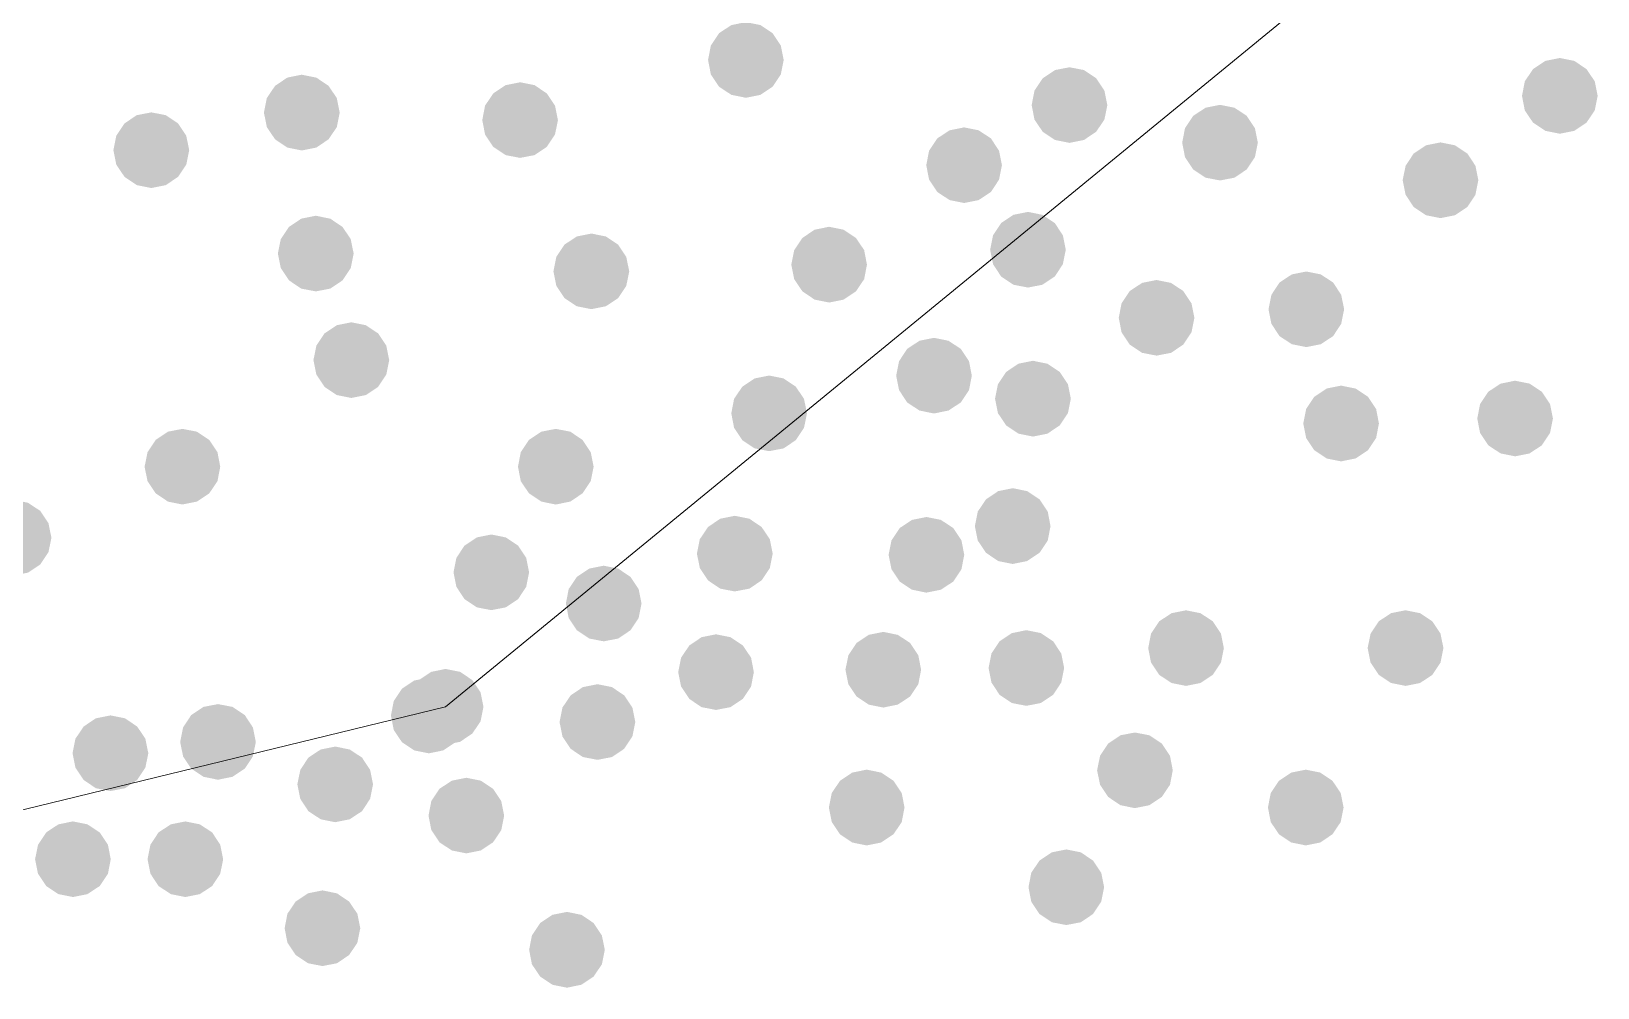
# Model space of a CAD drawing. Header units: millimetres. Extents: x 87938 to 265635, y 330093 to 434310.
# Drawn here: x 237111 to 238291, y 383799 to 384519 of the extents above; entities that cross this region are included whole.
import ezdxf

# ---------------------------------------------------------------- set-up
doc = ezdxf.new("R2010")
doc.units = ezdxf.units.MM

# ---------------------------------------------------------------- blocks, each defined once
blk = doc.blocks.new('A$C3F56660F')
at = {"lineweight": 0}
for p, q in [((5045.8, 2486.9), (5812.8, 3116.1)), ((4200, 2281), (5045.8, 2486.9))]:
    blk.add_line(p, q, dxfattribs=at)
for points in [[(5272, 2974.4), (5272, 3002.9), (5251.8, 2994.6), (5261.1, 3000.7)], [(5272, 2974.4), (5292.1, 2994.6), (5272, 3002.9), (5282.9, 3000.7)], [(5272, 2974.4), (5251.8, 2994.6), (5243.5, 2974.4), (5245.6, 2985.3)], [(5272, 2974.4), (5300.5, 2974.4), (5292.1, 2994.6), (5298.3, 2985.3)], [(5272, 2974.4), (5243.5, 2974.4), (5251.8, 2954.2), (5245.6, 2963.5)], [(5272, 2974.4), (5251.8, 2954.2), (5272, 2945.9), (5261.1, 2948.1)], [(5272, 2974.4), (5272, 2945.9), (5292.1, 2954.2), (5282.9, 2948.1)], [(5272, 2974.4), (5292.1, 2954.2), (5300.5, 2974.4), (5298.3, 2963.5)], [(5885.2, 2947.3), (5885.2, 2975.9), (5865, 2967.5), (5874.3, 2973.7)], [(5885.2, 2947.3), (5905.3, 2967.5), (5885.2, 2975.9), (5896.1, 2973.7)], [(4937.4, 2934.7), (4937.4, 2963.3), (4917.3, 2954.9), (4926.5, 2961.1)], [(4937.4, 2934.7), (4957.6, 2954.9), (4937.4, 2963.3), (4948.4, 2961.1)], [(5515.8, 2940.4), (5515.8, 2968.9), (5495.6, 2960.6), (5504.9, 2966.8)], [(5515.8, 2940.4), (5535.9, 2960.6), (5515.8, 2968.9), (5526.7, 2966.8)], [(5885.2, 2947.3), (5865, 2967.5), (5856.7, 2947.3), (5858.8, 2958.3)], [(5885.2, 2947.3), (5913.7, 2947.3), (5905.3, 2967.5), (5911.5, 2958.3)], [(4937.4, 2934.7), (4917.3, 2954.9), (4908.9, 2934.7), (4911.1, 2945.7)], [(4937.4, 2934.7), (4966, 2934.7), (4957.6, 2954.9), (4963.8, 2945.7)], [(5101.9, 2929.1), (5101.9, 2957.6), (5081.7, 2949.2), (5091, 2955.4)], [(5101.9, 2929.1), (5122, 2949.2), (5101.9, 2957.6), (5112.8, 2955.4)], [(5515.8, 2940.4), (5495.6, 2960.6), (5487.3, 2940.4), (5489.4, 2951.3)], [(5515.8, 2940.4), (5544.3, 2940.4), (5535.9, 2960.6), (5542.1, 2951.3)], [(5101.9, 2929.1), (5081.7, 2949.2), (5073.4, 2929.1), (5075.5, 2940)], [(5101.9, 2929.1), (5130.4, 2929.1), (5122, 2949.2), (5128.2, 2940)], [(5515.8, 2940.4), (5487.3, 2940.4), (5495.6, 2920.3), (5489.4, 2929.5)], [(5515.8, 2940.4), (5495.6, 2920.3), (5515.8, 2911.9), (5504.9, 2914.1)], [(5515.8, 2940.4), (5515.8, 2911.9), (5535.9, 2920.3), (5526.7, 2914.1)], [(5515.8, 2940.4), (5535.9, 2920.3), (5544.3, 2940.4), (5542.1, 2929.5)], [(5629.2, 2912.1), (5629.2, 2940.6), (5609, 2932.3), (5618.3, 2938.4)], [(5629.2, 2912.1), (5649.3, 2932.3), (5629.2, 2940.6), (5640.1, 2938.4)], [(5885.2, 2947.3), (5856.7, 2947.3), (5865, 2927.2), (5858.8, 2936.4)], [(5885.2, 2947.3), (5865, 2927.2), (5885.2, 2918.8), (5874.3, 2921)], [(5885.2, 2947.3), (5885.2, 2918.8), (5905.3, 2927.2), (5896.1, 2921)], [(5885.2, 2947.3), (5905.3, 2927.2), (5913.7, 2947.3), (5911.5, 2936.4)], [(4824.1, 2906.4), (4803.9, 2926.6), (4795.5, 2906.4), (4797.7, 2917.3)], [(4824.1, 2906.4), (4824.1, 2934.9), (4803.9, 2926.6), (4813.1, 2932.8)], [(4824.1, 2906.4), (4844.2, 2926.6), (4824.1, 2934.9), (4835, 2932.8)], [(4824.1, 2906.4), (4852.6, 2906.4), (4844.2, 2926.6), (4850.4, 2917.3)], [(4937.4, 2934.7), (4908.9, 2934.7), (4917.3, 2914.6), (4911.1, 2923.8)], [(4937.4, 2934.7), (4917.3, 2914.6), (4937.4, 2906.2), (4926.5, 2908.4)], [(4937.4, 2934.7), (4937.4, 2906.2), (4957.6, 2914.6), (4948.4, 2908.4)], [(4937.4, 2934.7), (4957.6, 2914.6), (4966, 2934.7), (4963.8, 2923.8)], [(5101.9, 2929.1), (5073.4, 2929.1), (5081.7, 2908.9), (5075.5, 2918.2)], [(5101.9, 2929.1), (5081.7, 2908.9), (5101.9, 2900.6), (5091, 2902.7)], [(5101.9, 2929.1), (5101.9, 2900.6), (5122, 2908.9), (5112.8, 2902.7)], [(5101.9, 2929.1), (5122, 2908.9), (5130.4, 2929.1), (5128.2, 2918.2)], [(5629.2, 2912.1), (5609, 2932.3), (5600.7, 2912.1), (5602.8, 2923)], [(5629.2, 2912.1), (5657.7, 2912.1), (5649.3, 2932.3), (5655.5, 2923)], [(5436.4, 2895.1), (5416.2, 2915.3), (5407.9, 2895.1), (5410, 2906)], [(5436.4, 2895.1), (5436.4, 2923.6), (5416.2, 2915.3), (5425.5, 2921.4)], [(5436.4, 2895.1), (5456.6, 2915.3), (5436.4, 2923.6), (5447.3, 2921.4)], [(5436.4, 2895.1), (5464.9, 2895.1), (5456.6, 2915.3), (5462.7, 2906)], [(4824.1, 2906.4), (4795.5, 2906.4), (4803.9, 2886.3), (4797.7, 2895.5)], [(4824.1, 2906.4), (4803.9, 2886.3), (4824.1, 2877.9), (4813.1, 2880.1)], [(4824.1, 2906.4), (4824.1, 2877.9), (4844.2, 2886.3), (4835, 2880.1)], [(4824.1, 2906.4), (4844.2, 2886.3), (4852.6, 2906.4), (4850.4, 2895.5)], [(5629.2, 2912.1), (5600.7, 2912.1), (5609, 2891.9), (5602.8, 2901.2)], [(5629.2, 2912.1), (5609, 2891.9), (5629.2, 2883.6), (5618.3, 2885.7)], [(5629.2, 2912.1), (5629.2, 2883.6), (5649.3, 2891.9), (5640.1, 2885.7)], [(5629.2, 2912.1), (5649.3, 2891.9), (5657.7, 2912.1), (5655.5, 2901.2)], [(5795.3, 2883.8), (5775.1, 2903.9), (5766.8, 2883.8), (5769, 2894.7)], [(5795.3, 2883.8), (5795.3, 2912.3), (5775.1, 2903.9), (5784.4, 2910.1)], [(5795.3, 2883.8), (5815.5, 2903.9), (5795.3, 2912.3), (5806.2, 2910.1)], [(5795.3, 2883.8), (5823.8, 2883.8), (5815.5, 2903.9), (5821.6, 2894.7)], [(5436.4, 2895.1), (5407.9, 2895.1), (5416.2, 2874.9), (5410, 2884.2)], [(5436.4, 2895.1), (5416.2, 2874.9), (5436.4, 2866.6), (5425.5, 2868.8)], [(5436.4, 2895.1), (5436.4, 2866.6), (5456.6, 2874.9), (5447.3, 2868.8)], [(5436.4, 2895.1), (5456.6, 2874.9), (5464.9, 2895.1), (5462.7, 2884.2)], [(5795.3, 2883.8), (5766.8, 2883.8), (5775.1, 2863.6), (5769, 2872.8)], [(5795.3, 2883.8), (5775.1, 2863.6), (5795.3, 2855.2), (5784.4, 2857.4)], [(5795.3, 2883.8), (5795.3, 2855.2), (5815.5, 2863.6), (5806.2, 2857.4)], [(5795.3, 2883.8), (5815.5, 2863.6), (5823.8, 2883.8), (5821.6, 2872.8)], [(4948, 2828.5), (4948, 2857), (4927.8, 2848.6), (4937, 2854.8)], [(4948, 2828.5), (4968.1, 2848.6), (4948, 2857), (4958.9, 2854.8)], [(5484.5, 2831.4), (5484.5, 2859.9), (5464.3, 2851.5), (5473.6, 2857.7)], [(5484.5, 2831.4), (5504.7, 2851.5), (5484.5, 2859.9), (5495.4, 2857.7)], [(4948, 2828.5), (4927.8, 2848.6), (4919.4, 2828.5), (4921.6, 2839.4)], [(4948, 2828.5), (4976.5, 2828.5), (4968.1, 2848.6), (4974.3, 2839.4)], [(5334.7, 2820.2), (5334.7, 2848.7), (5314.6, 2840.3), (5323.8, 2846.5)], [(5334.7, 2820.2), (5354.9, 2840.3), (5334.7, 2848.7), (5345.6, 2846.5)], [(5484.5, 2831.4), (5464.3, 2851.5), (5456, 2831.4), (5458.2, 2842.3)], [(5484.5, 2831.4), (5513, 2831.4), (5504.7, 2851.5), (5510.8, 2842.3)], [(5155.6, 2815.1), (5135.4, 2835.3), (5127, 2815.1), (5129.2, 2826)], [(5155.6, 2815.1), (5155.6, 2843.6), (5135.4, 2835.3), (5144.6, 2841.4)], [(5155.6, 2815.1), (5175.7, 2835.3), (5155.6, 2843.6), (5166.5, 2841.4)], [(5155.6, 2815.1), (5184.1, 2815.1), (5175.7, 2835.3), (5181.9, 2826)], [(5334.7, 2820.2), (5314.6, 2840.3), (5306.2, 2820.2), (5308.4, 2831.1)], [(5334.7, 2820.2), (5363.2, 2820.2), (5354.9, 2840.3), (5361.1, 2831.1)], [(4948, 2828.5), (4919.4, 2828.5), (4927.8, 2808.3), (4921.6, 2817.6)], [(4948, 2828.5), (4927.8, 2808.3), (4948, 2800), (4937, 2802.1)], [(4948, 2828.5), (4948, 2800), (4968.1, 2808.3), (4958.9, 2802.1)], [(4948, 2828.5), (4968.1, 2808.3), (4976.5, 2828.5), (4974.3, 2817.6)], [(5484.5, 2831.4), (5456, 2831.4), (5464.3, 2811.2), (5458.2, 2820.5)], [(5484.5, 2831.4), (5464.3, 2811.2), (5484.5, 2802.9), (5473.6, 2805)], [(5484.5, 2831.4), (5484.5, 2802.9), (5504.7, 2811.2), (5495.4, 2805)], [(5484.5, 2831.4), (5504.7, 2811.2), (5513, 2831.4), (5510.8, 2820.5)], [(5155.6, 2815.1), (5127, 2815.1), (5135.4, 2794.9), (5129.2, 2804.2)], [(5155.6, 2815.1), (5135.4, 2794.9), (5155.6, 2786.6), (5144.6, 2788.8)], [(5155.6, 2815.1), (5155.6, 2786.6), (5175.7, 2794.9), (5166.5, 2788.8)], [(5155.6, 2815.1), (5175.7, 2794.9), (5184.1, 2815.1), (5181.9, 2804.2)], [(5334.7, 2820.2), (5306.2, 2820.2), (5314.6, 2800), (5308.4, 2809.2)], [(5334.7, 2820.2), (5314.6, 2800), (5334.7, 2791.6), (5323.8, 2793.8)], [(5334.7, 2820.2), (5334.7, 2791.6), (5354.9, 2800), (5345.6, 2793.8)], [(5334.7, 2820.2), (5354.9, 2800), (5363.2, 2820.2), (5361.1, 2809.2)], [(5581.4, 2780.1), (5581.4, 2808.6), (5561.2, 2800.3), (5570.5, 2806.4)], [(5581.4, 2780.1), (5601.5, 2800.3), (5581.4, 2808.6), (5592.3, 2806.4)], [(5694.2, 2786.5), (5694.2, 2815), (5674, 2806.7), (5683.3, 2812.8)], [(5694.2, 2786.5), (5714.4, 2806.7), (5694.2, 2815), (5705.1, 2812.8)], [(5581.4, 2780.1), (5561.2, 2800.3), (5552.9, 2780.1), (5555, 2791)], [(5581.4, 2780.1), (5609.9, 2780.1), (5601.5, 2800.3), (5607.7, 2791)], [(5694.2, 2786.5), (5674, 2806.7), (5665.7, 2786.5), (5667.9, 2797.4)], [(5694.2, 2786.5), (5722.7, 2786.5), (5714.4, 2806.7), (5720.5, 2797.4)], [(5694.2, 2786.5), (5665.7, 2786.5), (5674, 2766.3), (5667.9, 2775.6)], [(5694.2, 2786.5), (5674, 2766.3), (5694.2, 2758), (5683.3, 2760.2)], [(5694.2, 2786.5), (5694.2, 2758), (5714.4, 2766.3), (5705.1, 2760.2)], [(5694.2, 2786.5), (5714.4, 2766.3), (5722.7, 2786.5), (5720.5, 2775.6)], [(4974.7, 2748.2), (4974.7, 2776.7), (4954.6, 2768.4), (4963.8, 2774.5)], [(4974.7, 2748.2), (4994.9, 2768.4), (4974.7, 2776.7), (4985.7, 2774.5)], [(5581.4, 2780.1), (5552.9, 2780.1), (5561.2, 2759.9), (5555, 2769.2)], [(5581.4, 2780.1), (5561.2, 2759.9), (5581.4, 2751.6), (5570.5, 2753.7)], [(5581.4, 2780.1), (5581.4, 2751.6), (5601.5, 2759.9), (5592.3, 2753.7)], [(5581.4, 2780.1), (5601.5, 2759.9), (5609.9, 2780.1), (5607.7, 2769.2)], [(4974.7, 2748.2), (4954.6, 2768.4), (4946.2, 2748.2), (4948.4, 2759.1)], [(4974.7, 2748.2), (5003.3, 2748.2), (4994.9, 2768.4), (5001.1, 2759.1)], [(5413.7, 2736.5), (5413.7, 2765), (5393.5, 2756.7), (5402.8, 2762.8)], [(5413.7, 2736.5), (5433.9, 2756.7), (5413.7, 2765), (5424.6, 2762.8)], [(5413.7, 2736.5), (5393.5, 2756.7), (5385.2, 2736.5), (5387.4, 2747.4)], [(5413.7, 2736.5), (5442.2, 2736.5), (5433.9, 2756.7), (5440.1, 2747.4)], [(4974.7, 2748.2), (4946.2, 2748.2), (4954.6, 2728), (4948.4, 2737.3)], [(4974.7, 2748.2), (4954.6, 2728), (4974.7, 2719.7), (4963.8, 2721.9)], [(4974.7, 2748.2), (4974.7, 2719.7), (4994.9, 2728), (4985.7, 2721.9)], [(4974.7, 2748.2), (4994.9, 2728), (5003.3, 2748.2), (5001.1, 2737.3)], [(5488.3, 2719.2), (5468.1, 2739.3), (5459.7, 2719.2), (5461.9, 2730.1)], [(5488.3, 2719.2), (5488.3, 2747.7), (5468.1, 2739.3), (5477.3, 2745.5)], [(5488.3, 2719.2), (5508.4, 2739.3), (5488.3, 2747.7), (5499.2, 2745.5)], [(5488.3, 2719.2), (5516.8, 2719.2), (5508.4, 2739.3), (5514.6, 2730.1)], [(5289.5, 2708.1), (5269.3, 2728.2), (5261, 2708.1), (5263.1, 2719)], [(5289.5, 2708.1), (5289.5, 2736.6), (5269.3, 2728.2), (5278.6, 2734.4)], [(5289.5, 2708.1), (5309.6, 2728.2), (5289.5, 2736.6), (5300.4, 2734.4)], [(5289.5, 2708.1), (5318, 2708.1), (5309.6, 2728.2), (5315.8, 2719)], [(5413.7, 2736.5), (5385.2, 2736.5), (5393.5, 2716.3), (5387.4, 2725.6)], [(5413.7, 2736.5), (5393.5, 2716.3), (5413.7, 2708), (5402.8, 2710.2)], [(5413.7, 2736.5), (5413.7, 2708), (5433.9, 2716.3), (5424.6, 2710.2)], [(5413.7, 2736.5), (5433.9, 2716.3), (5442.2, 2736.5), (5440.1, 2725.6)], [(5720.4, 2700.5), (5720.4, 2729), (5700.2, 2720.6), (5709.5, 2726.8)], [(5720.4, 2700.5), (5740.6, 2720.6), (5720.4, 2729), (5731.3, 2726.8)], [(5851.5, 2704.2), (5851.5, 2732.7), (5831.3, 2724.4), (5840.6, 2730.5)], [(5851.5, 2704.2), (5871.6, 2724.4), (5851.5, 2732.7), (5862.4, 2730.5)], [(5488.3, 2719.2), (5459.7, 2719.2), (5468.1, 2699), (5461.9, 2708.2)], [(5488.3, 2719.2), (5468.1, 2699), (5488.3, 2690.6), (5477.3, 2692.8)], [(5488.3, 2719.2), (5488.3, 2690.6), (5508.4, 2699), (5499.2, 2692.8)], [(5488.3, 2719.2), (5508.4, 2699), (5516.8, 2719.2), (5514.6, 2708.2)], [(5720.4, 2700.5), (5700.2, 2720.6), (5691.9, 2700.5), (5694.1, 2711.4)], [(5720.4, 2700.5), (5748.9, 2700.5), (5740.6, 2720.6), (5746.8, 2711.4)], [(5851.5, 2704.2), (5831.3, 2724.4), (5823, 2704.2), (5825.1, 2715.1)], [(5851.5, 2704.2), (5880, 2704.2), (5871.6, 2724.4), (5877.8, 2715.1)], [(5289.5, 2708.1), (5261, 2708.1), (5269.3, 2687.9), (5263.1, 2697.2)], [(5289.5, 2708.1), (5269.3, 2687.9), (5289.5, 2679.6), (5278.6, 2681.7)], [(5289.5, 2708.1), (5289.5, 2679.6), (5309.6, 2687.9), (5300.4, 2681.7)], [(5289.5, 2708.1), (5309.6, 2687.9), (5318, 2708.1), (5315.8, 2697.2)], [(5851.5, 2704.2), (5823, 2704.2), (5831.3, 2684), (5825.1, 2693.3)], [(5851.5, 2704.2), (5831.3, 2684), (5851.5, 2675.7), (5840.6, 2677.9)], [(5851.5, 2704.2), (5851.5, 2675.7), (5871.6, 2684), (5862.4, 2677.9)], [(5851.5, 2704.2), (5871.6, 2684), (5880, 2704.2), (5877.8, 2693.3)], [(4847.5, 2667.9), (4847.5, 2696.4), (4827.4, 2688.1), (4836.6, 2694.3)], [(4847.5, 2667.9), (4867.7, 2688.1), (4847.5, 2696.4), (4858.4, 2694.3)], [(5128.8, 2667.9), (5128.8, 2696.4), (5108.6, 2688.1), (5117.9, 2694.3)], [(5128.8, 2667.9), (5148.9, 2688.1), (5128.8, 2696.4), (5139.7, 2694.3)], [(5720.4, 2700.5), (5691.9, 2700.5), (5700.2, 2680.3), (5694.1, 2689.5)], [(5720.4, 2700.5), (5700.2, 2680.3), (5720.4, 2671.9), (5709.5, 2674.1)], [(5720.4, 2700.5), (5720.4, 2671.9), (5740.6, 2680.3), (5731.3, 2674.1)], [(5720.4, 2700.5), (5740.6, 2680.3), (5748.9, 2700.5), (5746.8, 2689.5)], [(4847.5, 2667.9), (4827.4, 2688.1), (4819, 2667.9), (4821.2, 2678.8)], [(4847.5, 2667.9), (4876, 2667.9), (4867.7, 2688.1), (4873.9, 2678.8)], [(5128.8, 2667.9), (5108.6, 2688.1), (5100.3, 2667.9), (5102.4, 2678.8)], [(5128.8, 2667.9), (5157.3, 2667.9), (5148.9, 2688.1), (5155.1, 2678.8)], [(4847.5, 2667.9), (4819, 2667.9), (4827.4, 2647.8), (4821.2, 2657)], [(4847.5, 2667.9), (4827.4, 2647.8), (4847.5, 2639.4), (4836.6, 2641.6)], [(4847.5, 2667.9), (4847.5, 2639.4), (4867.7, 2647.8), (4858.4, 2641.6)], [(4847.5, 2667.9), (4867.7, 2647.8), (4876, 2667.9), (4873.9, 2657)], [(5128.8, 2667.9), (5100.3, 2667.9), (5108.6, 2647.8), (5102.4, 2657)], [(5128.8, 2667.9), (5108.6, 2647.8), (5128.8, 2639.4), (5117.9, 2641.6)], [(5128.8, 2667.9), (5128.8, 2639.4), (5148.9, 2647.8), (5139.7, 2641.6)], [(5128.8, 2667.9), (5148.9, 2647.8), (5157.3, 2667.9), (5155.1, 2657)], [(5473, 2623.1), (5452.9, 2643.3), (5444.5, 2623.1), (5446.7, 2634.1)], [(5473, 2623.1), (5473, 2651.7), (5452.9, 2643.3), (5462.1, 2649.5)], [(5473, 2623.1), (5493.2, 2643.3), (5473, 2651.7), (5483.9, 2649.5)], [(5473, 2623.1), (5501.5, 2623.1), (5493.2, 2643.3), (5499.4, 2634.1)], [(4720.3, 2614.4), (4740.4, 2634.6), (4720.3, 2642.9), (4731.2, 2640.7)], [(4720.3, 2614.4), (4748.8, 2614.4), (4740.4, 2634.6), (4746.6, 2625.3)], [(5263.6, 2602.4), (5243.5, 2622.5), (5235.1, 2602.4), (5237.3, 2613.3)], [(5263.6, 2602.4), (5263.6, 2630.9), (5243.5, 2622.5), (5252.7, 2628.7)], [(5263.6, 2602.4), (5283.8, 2622.5), (5263.6, 2630.9), (5274.6, 2628.7)], [(5263.6, 2602.4), (5292.2, 2602.4), (5283.8, 2622.5), (5290, 2613.3)], [(5408, 2601.5), (5387.9, 2621.7), (5379.5, 2601.5), (5381.7, 2612.4)], [(5408, 2601.5), (5408, 2630), (5387.9, 2621.7), (5397.1, 2627.8)], [(5408, 2601.5), (5428.2, 2621.7), (5408, 2630), (5418.9, 2627.8)], [(5408, 2601.5), (5436.5, 2601.5), (5428.2, 2621.7), (5434.4, 2612.4)], [(5473, 2623.1), (5444.5, 2623.1), (5452.9, 2603), (5446.7, 2612.2)], [(5473, 2623.1), (5452.9, 2603), (5473, 2594.6), (5462.1, 2596.8)], [(5473, 2623.1), (5473, 2594.6), (5493.2, 2603), (5483.9, 2596.8)], [(5473, 2623.1), (5493.2, 2603), (5501.5, 2623.1), (5499.4, 2612.2)], [(4720.3, 2614.4), (4720.3, 2585.9), (4740.4, 2594.2), (4731.2, 2588.1)], [(4720.3, 2614.4), (4740.4, 2594.2), (4748.8, 2614.4), (4746.6, 2603.5)], [(5080.2, 2588.3), (5060, 2608.4), (5051.7, 2588.3), (5053.9, 2599.2)], [(5080.2, 2588.3), (5080.2, 2616.8), (5060, 2608.4), (5069.3, 2614.6)], [(5080.2, 2588.3), (5100.4, 2608.4), (5080.2, 2616.8), (5091.1, 2614.6)], [(5080.2, 2588.3), (5108.7, 2588.3), (5100.4, 2608.4), (5106.5, 2599.2)], [(5263.6, 2602.4), (5235.1, 2602.4), (5243.5, 2582.2), (5237.3, 2591.5)], [(5263.6, 2602.4), (5243.5, 2582.2), (5263.6, 2573.9), (5252.7, 2576)], [(5263.6, 2602.4), (5263.6, 2573.9), (5283.8, 2582.2), (5274.6, 2576)], [(5263.6, 2602.4), (5283.8, 2582.2), (5292.2, 2602.4), (5290, 2591.5)], [(5408, 2601.5), (5379.5, 2601.5), (5387.9, 2581.3), (5381.7, 2590.6)], [(5408, 2601.5), (5387.9, 2581.3), (5408, 2573), (5397.1, 2575.2)], [(5408, 2601.5), (5408, 2573), (5428.2, 2581.3), (5418.9, 2575.2)], [(5408, 2601.5), (5428.2, 2581.3), (5436.5, 2601.5), (5434.4, 2590.6)], [(5080.2, 2588.3), (5051.7, 2588.3), (5060, 2568.1), (5053.9, 2577.4)], [(5080.2, 2588.3), (5060, 2568.1), (5080.2, 2559.8), (5069.3, 2561.9)], [(5080.2, 2588.3), (5080.2, 2559.8), (5100.4, 2568.1), (5091.1, 2561.9)], [(5080.2, 2588.3), (5100.4, 2568.1), (5108.7, 2588.3), (5106.5, 2577.4)], [(5164.9, 2564.8), (5144.7, 2584.9), (5136.4, 2564.8), (5138.5, 2575.7)], [(5164.9, 2564.8), (5164.9, 2593.3), (5144.7, 2584.9), (5154, 2591.1)], [(5164.9, 2564.8), (5185, 2584.9), (5164.9, 2593.3), (5175.8, 2591.1)], [(5164.9, 2564.8), (5193.4, 2564.8), (5185, 2584.9), (5191.2, 2575.7)], [(5164.9, 2564.8), (5136.4, 2564.8), (5144.7, 2544.6), (5138.5, 2553.9)], [(5164.9, 2564.8), (5144.7, 2544.6), (5164.9, 2536.3), (5154, 2538.4)], [(5164.9, 2564.8), (5164.9, 2536.3), (5185, 2544.6), (5175.8, 2538.4)], [(5164.9, 2564.8), (5185, 2544.6), (5193.4, 2564.8), (5191.2, 2553.9)], [(5603.6, 2531.2), (5583.4, 2551.4), (5575.1, 2531.2), (5577.2, 2542.1)], [(5603.6, 2531.2), (5603.6, 2559.7), (5583.4, 2551.4), (5592.7, 2557.5)], [(5603.6, 2531.2), (5623.7, 2551.4), (5603.6, 2559.7), (5614.5, 2557.5)], [(5603.6, 2531.2), (5632.1, 2531.2), (5623.7, 2551.4), (5629.9, 2542.1)], [(5769, 2531.2), (5748.8, 2551.4), (5740.4, 2531.2), (5742.6, 2542.1)], [(5769, 2531.2), (5769, 2559.7), (5748.8, 2551.4), (5758, 2557.5)], [(5769, 2531.2), (5789.1, 2551.4), (5769, 2559.7), (5779.9, 2557.5)], [(5769, 2531.2), (5797.5, 2531.2), (5789.1, 2551.4), (5795.3, 2542.1)], [(5249.5, 2513.1), (5249.5, 2541.6), (5229.4, 2533.2), (5238.6, 2539.4)], [(5249.5, 2513.1), (5269.7, 2533.2), (5249.5, 2541.6), (5260.4, 2539.4)], [(5375.5, 2514.9), (5375.5, 2543.4), (5355.4, 2535.1), (5364.6, 2541.2)], [(5375.5, 2514.9), (5395.7, 2535.1), (5375.5, 2543.4), (5386.4, 2541.2)], [(5483.3, 2516.2), (5483.3, 2544.7), (5463.1, 2536.3), (5472.4, 2542.5)], [(5483.3, 2516.2), (5503.5, 2536.3), (5483.3, 2544.7), (5494.2, 2542.5)], [(5249.5, 2513.1), (5229.4, 2533.2), (5221, 2513.1), (5223.2, 2524)], [(5249.5, 2513.1), (5278, 2513.1), (5269.7, 2533.2), (5275.9, 2524)], [(5375.5, 2514.9), (5355.4, 2535.1), (5347, 2514.9), (5349.2, 2525.8)], [(5375.5, 2514.9), (5404, 2514.9), (5395.7, 2535.1), (5401.9, 2525.8)], [(5483.3, 2516.2), (5463.1, 2536.3), (5454.8, 2516.2), (5457, 2527.1)], [(5483.3, 2516.2), (5511.8, 2516.2), (5503.5, 2536.3), (5509.6, 2527.1)], [(5603.6, 2531.2), (5575.1, 2531.2), (5583.4, 2511), (5577.2, 2520.3)], [(5603.6, 2531.2), (5583.4, 2511), (5603.6, 2502.7), (5592.7, 2504.9)], [(5603.6, 2531.2), (5603.6, 2502.7), (5623.7, 2511), (5614.5, 2504.9)], [(5603.6, 2531.2), (5623.7, 2511), (5632.1, 2531.2), (5629.9, 2520.3)], [(5769, 2531.2), (5740.4, 2531.2), (5748.8, 2511), (5742.6, 2520.3)], [(5769, 2531.2), (5748.8, 2511), (5769, 2502.7), (5758, 2504.9)], [(5769, 2531.2), (5769, 2502.7), (5789.1, 2511), (5779.9, 2504.9)], [(5769, 2531.2), (5789.1, 2511), (5797.5, 2531.2), (5795.3, 2520.3)], [(5045.8, 2486.9), (5045.8, 2515.5), (5025.6, 2507.1), (5034.9, 2513.3)], [(5045.8, 2486.9), (5065.9, 2507.1), (5045.8, 2515.5), (5056.7, 2513.3)], [(5375.5, 2514.9), (5347, 2514.9), (5355.4, 2494.7), (5349.2, 2504)], [(5375.5, 2514.9), (5355.4, 2494.7), (5375.5, 2486.4), (5364.6, 2488.6)], [(5375.5, 2514.9), (5375.5, 2486.4), (5395.7, 2494.7), (5386.4, 2488.6)], [(5375.5, 2514.9), (5395.7, 2494.7), (5404, 2514.9), (5401.9, 2504)], [(5483.3, 2516.2), (5454.8, 2516.2), (5463.1, 2496), (5457, 2505.3)], [(5483.3, 2516.2), (5463.1, 2496), (5483.3, 2487.7), (5472.4, 2489.8)], [(5483.3, 2516.2), (5483.3, 2487.7), (5503.5, 2496), (5494.2, 2489.8)], [(5483.3, 2516.2), (5503.5, 2496), (5511.8, 2516.2), (5509.6, 2505.3)], [(5033.1, 2480.4), (5033.1, 2508.9), (5012.9, 2500.6), (5022.2, 2506.8)], [(5045.8, 2486.9), (5025.6, 2507.1), (5017.3, 2486.9), (5019.4, 2497.9)], [(5033.1, 2480.4), (5053.2, 2500.6), (5033.1, 2508.9), (5044, 2506.8)], [(5045.8, 2486.9), (5074.3, 2486.9), (5065.9, 2507.1), (5072.1, 2497.9)], [(5160.2, 2475.5), (5160.2, 2504), (5140, 2495.6), (5149.2, 2501.8)], [(5160.2, 2475.5), (5180.3, 2495.6), (5160.2, 2504), (5171.1, 2501.8)], [(5249.5, 2513.1), (5221, 2513.1), (5229.4, 2492.9), (5223.2, 2502.2)], [(5249.5, 2513.1), (5229.4, 2492.9), (5249.5, 2484.6), (5238.6, 2486.7)], [(5249.5, 2513.1), (5249.5, 2484.6), (5269.7, 2492.9), (5260.4, 2486.7)], [(5249.5, 2513.1), (5269.7, 2492.9), (5278, 2513.1), (5275.9, 2502.2)], [(5033.1, 2480.4), (5012.9, 2500.6), (5004.6, 2480.4), (5006.7, 2491.3)], [(5033.1, 2480.4), (5061.6, 2480.4), (5053.2, 2500.6), (5059.4, 2491.3)], [(5160.2, 2475.5), (5140, 2495.6), (5131.6, 2475.5), (5133.8, 2486.4)], [(5160.2, 2475.5), (5188.7, 2475.5), (5180.3, 2495.6), (5186.5, 2486.4)], [(4793.3, 2452), (4793.3, 2480.5), (4773.1, 2472.1), (4782.3, 2478.3)], [(4793.3, 2452), (4813.4, 2472.1), (4793.3, 2480.5), (4804.2, 2478.3)], [(4874.3, 2460.5), (4854.1, 2480.7), (4845.8, 2460.5), (4848, 2471.4)], [(4874.3, 2460.5), (4874.3, 2489), (4854.1, 2480.7), (4863.4, 2486.9)], [(4874.3, 2460.5), (4894.5, 2480.7), (4874.3, 2489), (4885.2, 2486.9)], [(4874.3, 2460.5), (4902.8, 2460.5), (4894.5, 2480.7), (4900.6, 2471.4)], [(5033.1, 2480.4), (5004.6, 2480.4), (5012.9, 2460.3), (5006.7, 2469.5)], [(5033.1, 2480.4), (5012.9, 2460.3), (5033.1, 2451.9), (5022.2, 2454.1)], [(5045.8, 2486.9), (5017.3, 2486.9), (5025.6, 2466.8), (5019.4, 2476)], [(5045.8, 2486.9), (5025.6, 2466.8), (5045.8, 2458.4), (5034.9, 2460.6)], [(5033.1, 2480.4), (5033.1, 2451.9), (5053.2, 2460.3), (5044, 2454.1)], [(5033.1, 2480.4), (5053.2, 2460.3), (5061.6, 2480.4), (5059.4, 2469.5)], [(5045.8, 2486.9), (5045.8, 2458.4), (5065.9, 2466.8), (5056.7, 2460.6)], [(5045.8, 2486.9), (5065.9, 2466.8), (5074.3, 2486.9), (5072.1, 2476)], [(4793.3, 2452), (4773.1, 2472.1), (4764.7, 2452), (4766.9, 2462.9)], [(4793.3, 2452), (4821.8, 2452), (4813.4, 2472.1), (4819.6, 2462.9)], [(5160.2, 2475.5), (5131.6, 2475.5), (5140, 2455.3), (5133.8, 2464.6)], [(5160.2, 2475.5), (5140, 2455.3), (5160.2, 2447), (5149.2, 2449.1)], [(5160.2, 2475.5), (5160.2, 2447), (5180.3, 2455.3), (5171.1, 2449.1)], [(5160.2, 2475.5), (5180.3, 2455.3), (5188.7, 2475.5), (5186.5, 2464.6)], [(5565.1, 2439.1), (5565.1, 2467.6), (5545, 2459.3), (5554.2, 2465.5)], [(5565.1, 2439.1), (5585.3, 2459.3), (5565.1, 2467.6), (5576, 2465.5)], [(4874.3, 2460.5), (4845.8, 2460.5), (4854.1, 2440.4), (4848, 2449.6)], [(4874.3, 2460.5), (4854.1, 2440.4), (4874.3, 2432), (4863.4, 2434.2)], [(4874.3, 2460.5), (4874.3, 2432), (4894.5, 2440.4), (4885.2, 2434.2)], [(4874.3, 2460.5), (4894.5, 2440.4), (4902.8, 2460.5), (4900.6, 2449.6)], [(4962.6, 2428.5), (4962.6, 2457), (4942.4, 2448.7), (4951.7, 2454.8)], [(4962.6, 2428.5), (4982.8, 2448.7), (4962.6, 2457), (4973.5, 2454.8)], [(5565.1, 2439.1), (5545, 2459.3), (5536.6, 2439.1), (5538.8, 2450)], [(5565.1, 2439.1), (5593.6, 2439.1), (5585.3, 2459.3), (5591.5, 2450)], [(4793.3, 2452), (4764.7, 2452), (4773.1, 2431.8), (4766.9, 2441.1)], [(4793.3, 2452), (4773.1, 2431.8), (4793.3, 2423.5), (4782.3, 2425.6)], [(4793.3, 2452), (4793.3, 2423.5), (4813.4, 2431.8), (4804.2, 2425.6)], [(4793.3, 2452), (4813.4, 2431.8), (4821.8, 2452), (4819.6, 2441.1)], [(4962.6, 2428.5), (4942.4, 2448.7), (4934.1, 2428.5), (4936.3, 2439.4)], [(4962.6, 2428.5), (4991.1, 2428.5), (4982.8, 2448.7), (4988.9, 2439.4)], [(5061.4, 2405), (5061.4, 2433.5), (5041.2, 2425.2), (5050.5, 2431.3)], [(5061.4, 2405), (5081.5, 2425.2), (5061.4, 2433.5), (5072.3, 2431.3)], [(5363, 2411.1), (5342.9, 2431.2), (5334.5, 2411.1), (5336.7, 2422)], [(5363, 2411.1), (5363, 2439.6), (5342.9, 2431.2), (5352.1, 2437.4)], [(5363, 2411.1), (5383.2, 2431.2), (5363, 2439.6), (5373.9, 2437.4)], [(5363, 2411.1), (5391.5, 2411.1), (5383.2, 2431.2), (5389.4, 2422)], [(5565.1, 2439.1), (5536.6, 2439.1), (5545, 2419), (5538.8, 2428.2)], [(5565.1, 2439.1), (5545, 2419), (5565.1, 2410.6), (5554.2, 2412.8)], [(5565.1, 2439.1), (5565.1, 2410.6), (5585.3, 2419), (5576, 2412.8)], [(5565.1, 2439.1), (5585.3, 2419), (5593.6, 2439.1), (5591.5, 2428.2)], [(5693.8, 2411.1), (5673.6, 2431.2), (5665.3, 2411.1), (5667.4, 2422)], [(5693.8, 2411.1), (5693.8, 2439.6), (5673.6, 2431.2), (5682.9, 2437.4)], [(5693.8, 2411.1), (5713.9, 2431.2), (5693.8, 2439.6), (5704.7, 2437.4)], [(5693.8, 2411.1), (5722.3, 2411.1), (5713.9, 2431.2), (5720.1, 2422)], [(4962.6, 2428.5), (4934.1, 2428.5), (4942.4, 2408.3), (4936.3, 2417.6)], [(4962.6, 2428.5), (4942.4, 2408.3), (4962.6, 2400), (4951.7, 2402.2)], [(4962.6, 2428.5), (4962.6, 2400), (4982.8, 2408.3), (4973.5, 2402.2)], [(4962.6, 2428.5), (4982.8, 2408.3), (4991.1, 2428.5), (4988.9, 2417.6)], [(5061.4, 2405), (5041.2, 2425.2), (5032.9, 2405), (5035, 2415.9)], [(5061.4, 2405), (5089.9, 2405), (5081.5, 2425.2), (5087.7, 2415.9)], [(5363, 2411.1), (5334.5, 2411.1), (5342.9, 2390.9), (5336.7, 2400.1)], [(5363, 2411.1), (5342.9, 2390.9), (5363, 2382.5), (5352.1, 2384.7)], [(5363, 2411.1), (5363, 2382.5), (5383.2, 2390.9), (5373.9, 2384.7)], [(5363, 2411.1), (5383.2, 2390.9), (5391.5, 2411.1), (5389.4, 2400.1)], [(5693.8, 2411.1), (5665.3, 2411.1), (5673.6, 2390.9), (5667.4, 2400.1)], [(5693.8, 2411.1), (5673.6, 2390.9), (5693.8, 2382.5), (5682.9, 2384.7)], [(5693.8, 2411.1), (5693.8, 2382.5), (5713.9, 2390.9), (5704.7, 2384.7)], [(5693.8, 2411.1), (5713.9, 2390.9), (5722.3, 2411.1), (5720.1, 2400.1)], [(4765, 2372.1), (4765, 2400.6), (4744.9, 2392.3), (4754.1, 2398.4)], [(4765, 2372.1), (4785.2, 2392.3), (4765, 2400.6), (4775.9, 2398.4)], [(4849.7, 2372.1), (4849.7, 2400.6), (4829.5, 2392.3), (4838.8, 2398.4)], [(4849.7, 2372.1), (4869.9, 2392.3), (4849.7, 2400.6), (4860.6, 2398.4)], [(5061.4, 2405), (5032.9, 2405), (5041.2, 2384.8), (5035, 2394.1)], [(5061.4, 2405), (5041.2, 2384.8), (5061.4, 2376.5), (5050.5, 2378.7)], [(5061.4, 2405), (5061.4, 2376.5), (5081.5, 2384.8), (5072.3, 2378.7)], [(5061.4, 2405), (5081.5, 2384.8), (5089.9, 2405), (5087.7, 2394.1)], [(4765, 2372.1), (4744.9, 2392.3), (4736.5, 2372.1), (4738.7, 2383)], [(4765, 2372.1), (4793.5, 2372.1), (4785.2, 2392.3), (4791.4, 2383)], [(4849.7, 2372.1), (4829.5, 2392.3), (4821.2, 2372.1), (4823.4, 2383)], [(4849.7, 2372.1), (4878.2, 2372.1), (4869.9, 2392.3), (4876, 2383)], [(4765, 2372.1), (4736.5, 2372.1), (4744.9, 2351.9), (4738.7, 2361.2)], [(4765, 2372.1), (4744.9, 2351.9), (4765, 2343.6), (4754.1, 2345.8)], [(4765, 2372.1), (4765, 2343.6), (4785.2, 2351.9), (4775.9, 2345.8)], [(4765, 2372.1), (4785.2, 2351.9), (4793.5, 2372.1), (4791.4, 2361.2)], [(4849.7, 2372.1), (4821.2, 2372.1), (4829.5, 2351.9), (4823.4, 2361.2)], [(4849.7, 2372.1), (4829.5, 2351.9), (4849.7, 2343.6), (4838.8, 2345.8)], [(4849.7, 2372.1), (4849.7, 2343.6), (4869.9, 2351.9), (4860.6, 2345.8)], [(4849.7, 2372.1), (4869.9, 2351.9), (4878.2, 2372.1), (4876, 2361.2)], [(5513.4, 2351), (5513.4, 2379.5), (5493.2, 2371.1), (5502.5, 2377.3)], [(5513.4, 2351), (5533.5, 2371.1), (5513.4, 2379.5), (5524.3, 2377.3)], [(5513.4, 2351), (5493.2, 2371.1), (5484.9, 2351), (5487, 2361.9)], [(5513.4, 2351), (5541.9, 2351), (5533.5, 2371.1), (5539.7, 2361.9)], [(4953, 2320.1), (4953, 2348.6), (4932.8, 2340.2), (4942.1, 2346.4)], [(4953, 2320.1), (4973.1, 2340.2), (4953, 2348.6), (4963.9, 2346.4)], [(5513.4, 2351), (5484.9, 2351), (5493.2, 2330.8), (5487, 2340.1)], [(5513.4, 2351), (5493.2, 2330.8), (5513.4, 2322.5), (5502.5, 2324.6)], [(5513.4, 2351), (5513.4, 2322.5), (5533.5, 2330.8), (5524.3, 2324.6)], [(5513.4, 2351), (5533.5, 2330.8), (5541.9, 2351), (5539.7, 2340.1)], [(4953, 2320.1), (4932.8, 2340.2), (4924.5, 2320.1), (4926.6, 2331)], [(4953, 2320.1), (4981.5, 2320.1), (4973.1, 2340.2), (4979.3, 2331)], [(5137.2, 2303.8), (5137.2, 2332.4), (5117, 2324), (5126.3, 2330.2)], [(5137.2, 2303.8), (5157.3, 2324), (5137.2, 2332.4), (5148.1, 2330.2)], [(4953, 2320.1), (4924.5, 2320.1), (4932.8, 2299.9), (4926.6, 2309.2)], [(4953, 2320.1), (4932.8, 2299.9), (4953, 2291.6), (4942.1, 2293.7)], [(4953, 2320.1), (4953, 2291.6), (4973.1, 2299.9), (4963.9, 2293.7)], [(4953, 2320.1), (4973.1, 2299.9), (4981.5, 2320.1), (4979.3, 2309.2)], [(5137.2, 2303.8), (5117, 2324), (5108.7, 2303.8), (5110.8, 2314.7)], [(5137.2, 2303.8), (5165.7, 2303.8), (5157.3, 2324), (5163.5, 2314.7)], [(5137.2, 2303.8), (5108.7, 2303.8), (5117, 2283.7), (5110.8, 2292.9)], [(5137.2, 2303.8), (5117, 2283.7), (5137.2, 2275.3), (5126.3, 2277.5)], [(5137.2, 2303.8), (5137.2, 2275.3), (5157.3, 2283.7), (5148.1, 2277.5)], [(5137.2, 2303.8), (5157.3, 2283.7), (5165.7, 2303.8), (5163.5, 2292.9)]]:
    blk.add_trace(points, dxfattribs=at)
blk = doc.blocks.new('A$C3E9370D8')
blk.add_blockref('A$C3F56660F', (0, 0))

msp = doc.modelspace()

# ---------------------------------------------------------------- block references
msp.add_blockref('A$C3E9370D8', (232377.2, 381523.4))

doc.saveas('drawing.dxf')
